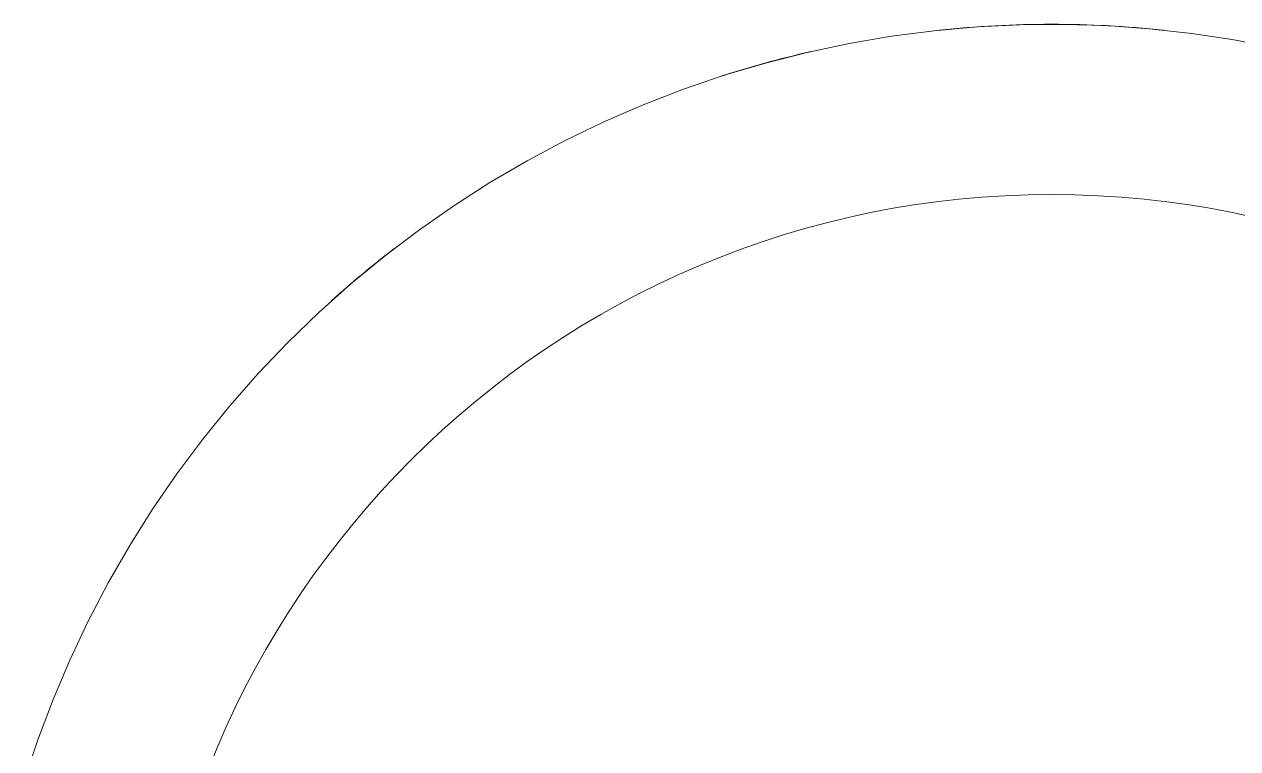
# Model space of a CAD drawing. Header units: millimetres. Extents: x -160614 to 59925, y -157025 to 0.
# Drawn here: x -55410 to -55099.8, y -98227.7 to -98042.6 of the extents above; entities that cross this region are included whole.
import ezdxf

# ---------------------------------------------------------------- set-up
doc = ezdxf.new("R2010")
doc.units = ezdxf.units.MM
doc.header["$LTSCALE"] = 8
doc.layers.add('72_EGR_EQP_TAG', color=9, linetype='Continuous', lineweight=5)
doc.layers.add('LOADING', color=9, linetype='Continuous', lineweight=5)

# ---------------------------------------------------------------- blocks, each defined once
blk = doc.blocks.new('_100_WB_KER_REN_55x45x18 - _100_WB_KER_REN_55x45x18-V63-161_A_00_GFL_-0_080_Einreichung_Grundrisse_100')
at = {"layer": 'LOADING', "flags": 128}
blk.add_lwpolyline([(-0.05754063312008384, -0.2189127656697565), (-0.04674096429755537, -0.2209986757468414), (-0.03586651990303835, -0.2226510457527411), (-0.02493469672765514, -0.2238672322478692), (-0.01396298335680513, -0.2246452895932975), (-0.00296893219103822, -0.2249839730632175), (0.008029868632775106, -0.2248827408364491), (0.01901582337984564, -0.2243417548627917), (0.0299713568659854, -0.2233618806045001), (0.04087894257463631, -0.2219446856513514), (0.05172113069556872, -0.2200924372128839), (0.06248057604057067, -0.2178080984915027), (0.07314006579247234, -0.2150953239419664), (0.08368254704146239, -0.2119584534247565), (0.09409115406651836, -0.208402505263507), (0.1043492353167039, -0.2044331682167808), (0.1144403800504961, -0.2000567923770973), (0.1243484445886907, -0.1952803790122175), (0.134057578141892, -0.1901115693646034), (0.1435522481674525, -0.1845586324270698), (0.1528172652189141, -0.1786304517141275), (0.161837807245206, -0.1723365110503892), (0.1705994433034448, -0.1656868793982085), (0.1790881566450935, -0.1586921947497899), (0.1872903671394397, -0.1513636471083828), (0.195192952999605, -0.1437129605868108), (0.2027832717737965, -0.1357523746515881), (0.2100491805713318, -0.1274946245419528), (0.2169790554883093, -0.118952920896561), (0.2235618102024546, -0.1101409286191029), (0.2297869137111093, -0.1010727450174613), (0.2356444071764372, -0.09176287725097154), (0.2411249198584073, -0.08222621912187833), (0.2462196841058812, -0.0724780272490193), (0.2509205493828404, -0.06253389665982922), (0.2552199953074705, -0.05240973584187714), (0.2591111436838673, -0.04212174129287405), (0.262587769504421, -0.03168637160939625)], dxfattribs=at)
at = {"layer": 'LOADING'}
for radius, start, end in [(0.2314958959679944, 180, 0), (0.2749999999999984, 307.6688820613128, 312.0000000038518), (0.2749999999999984, 282.9240713165225, 288.000000000637), (0.2749999999999986, 264.0000000025501, 275.9999999974499)]:
    blk.add_arc((0, 0.05000000000001137), radius, start, end, dxfattribs=at)
blk = doc.blocks.new('1stF')
at = {"layer": 'LOADING', "color": 9, "xscale": 1000, "yscale": 1000, "zscale": 1000, "rotation": 180}
blk.add_blockref('_100_WB_KER_REN_55x45x18 - _100_WB_KER_REN_55x45x18-V63-161_A_00_GFL_-0_080_Einreichung_Grundrisse_100', (-55147.37435247848, -98267.61304256809, -5.889685835980263e-07), dxfattribs=at)

msp = doc.modelspace()

# ---------------------------------------------------------------- block references
at = {"layer": '72_EGR_EQP_TAG'}
msp.add_blockref('1stF', (0, 0), dxfattribs=at)

doc.saveas('drawing.dxf')
